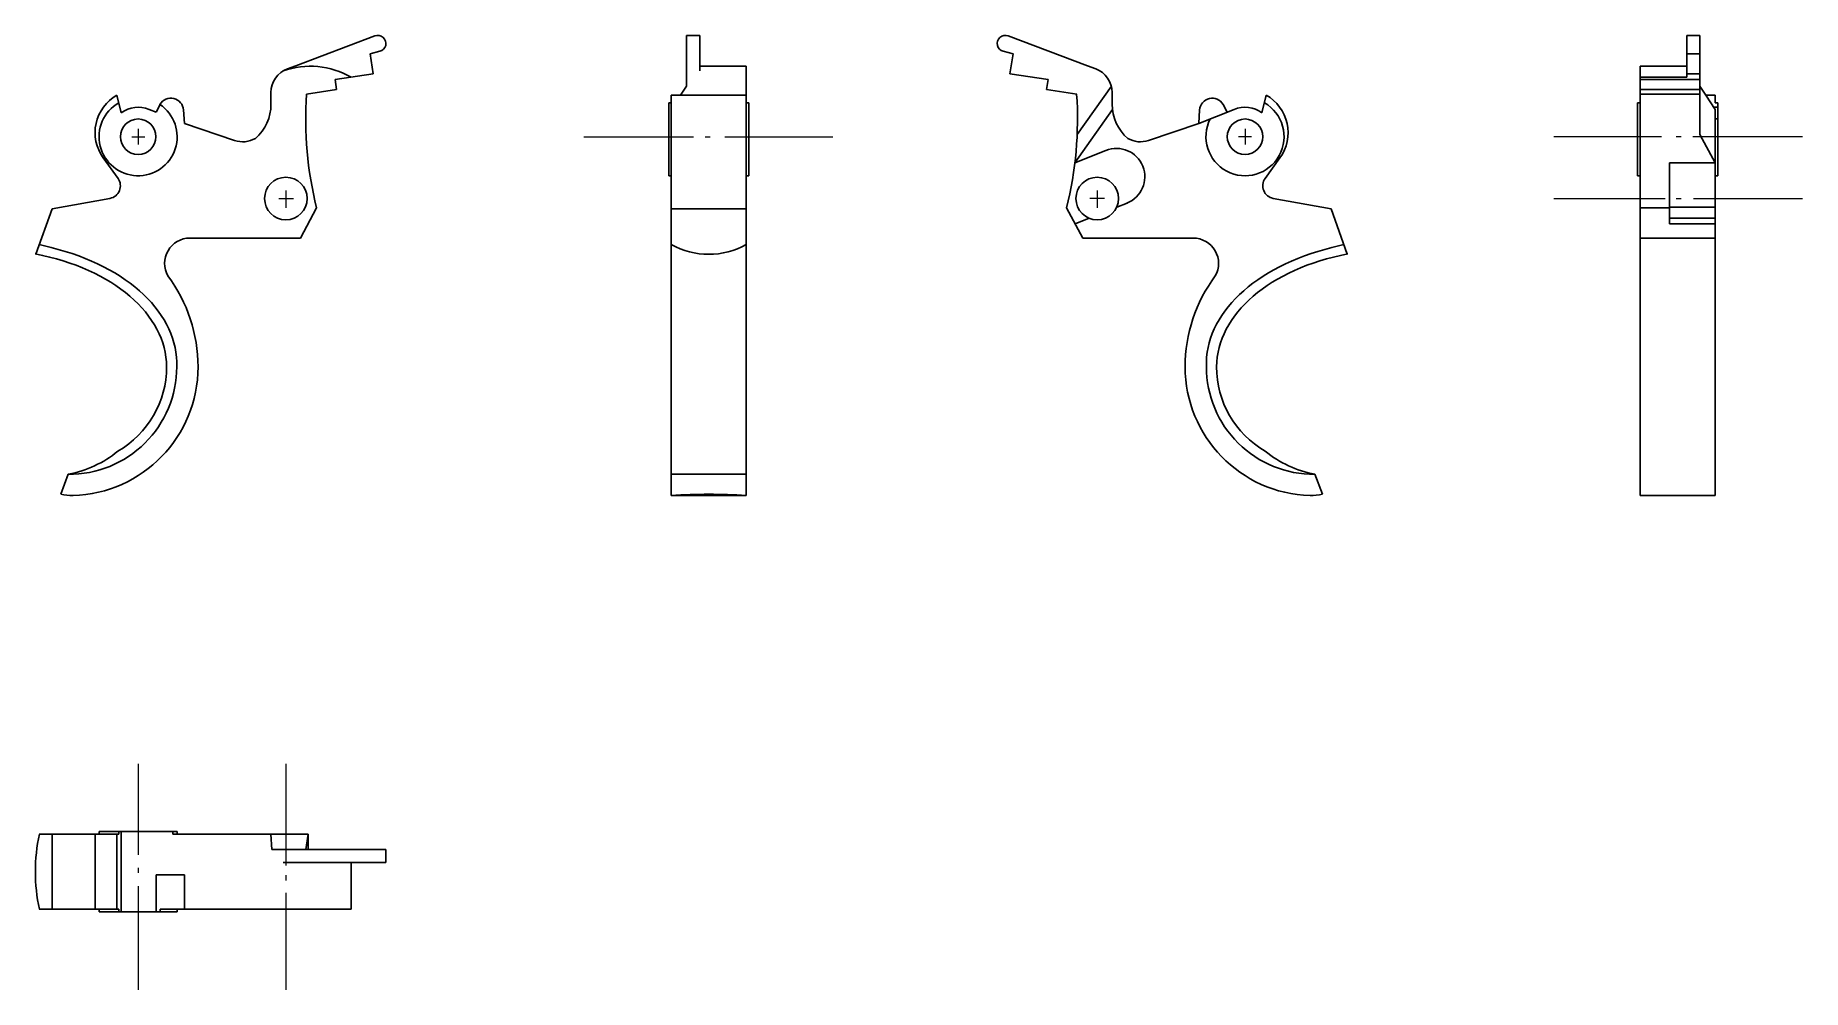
# Model space of a CAD drawing. Header units: millimetres. Extents: x -13 to 162, y -74 to 20.
import ezdxf

# ---------------------------------------------------------------- set-up
doc = ezdxf.new("R2010")
doc.units = ezdxf.units.MM

msp = doc.modelspace()

# ---------------------------------------------------------------- linework, layer by layer
for p, q in [((20.75, 19.95), (12.94, 17.01)), ((51.5, 20), (51.5, 15)), ((51.5, 20), (52.8, 20)), ((52.8, 20), (52.8, 16.5)), ((83.25, 19.95), (91.06, 17.01)), ((151.5, 20), (150.2, 20)), ((150.2, 20), (150.2, 16.5)), ((151.5, 20), (151.5, 15)), ((20.28, 18.18), (21.24, 18.43)), ((20.58, 16.2), (20.28, 18.18)), ((83.72, 18.18), (82.76, 18.43)), ((83.42, 16.2), (83.72, 18.18)), ((12.94, 17.01), (12.12, 16.7)), ((16.82, 15.63), (20.58, 16.2)), ((52.8, 16.96), (57.4, 16.96)), ((57.4, -25.39), (57.4, 16.96)), ((87.18, 15.63), (83.42, 16.2)), ((91.06, 17.01), (91.88, 16.7)), ((145.6, -25.39), (145.6, 16.96)), ((150.2, 16.96), (145.6, 16.96)), ((-4.28, 12.37), (-4.7, 14.1)), ((10.5, 14.2), (10.5, 14.43)), ((10.5, 14.2), (10.5, 13.2)), ((14, 14.2), (16.97, 14.65)), ((16.97, 14.65), (16.82, 15.63)), ((50, 14.1), (57.4, 14.1)), ((50, 14.1), (50, -25.39)), ((87.03, 14.65), (87.18, 15.63)), ((90, 14.2), (87.03, 14.65)), ((93.5, 14.2), (93.5, 14.43)), ((93.5, 14.2), (93.5, 13.2)), ((108.28, 12.37), (108.7, 14.1)), ((153, 14.1), (153, 13.34)), ((-0.45, 13.19), (-0.84, 12.42)), ((1.96, 11.3), (1.87, 12.64)), ((49.75, 13.34), (49.75, 6.15)), ((49.75, 13.34), (50, 13.34)), ((57.65, 13.34), (57.4, 13.34)), ((57.65, 13.34), (57.65, 6.15)), ((102.04, 11.3), (102.13, 12.64)), ((104.45, 13.19), (104.84, 12.42)), ((145.35, 13.34), (145.35, 6.15)), ((145.35, 13.34), (145.6, 13.34)), ((153.25, 13.34), (153, 13.34)), ((153, 12.7), (153, -25.39)), ((153.25, 13.34), (153.25, 6.15)), ((1.96, 11.3), (6.91, 9.63)), ((102.04, 11.3), (97.09, 9.63)), ((-4.59, 5.88), (-6.06, 7.92)), ((108.59, 5.88), (110.06, 7.92)), ((49.75, 6.15), (50, 6.15)), ((57.65, 6.15), (57.4, 6.15)), ((145.35, 6.15), (145.6, 6.15)), ((153.25, 6.15), (153, 6.15)), ((-11.1, 2.9), (-5.39, 3.92)), ((115.1, 2.9), (109.39, 3.92)), ((-12.7, -1.6), (-11.1, 2.9)), ((15, 3), (13.4, 0)), ((50, 2.9), (57.4, 2.9)), ((89, 3), (90.6, 0)), ((116.7, -1.6), (115.1, 2.9)), ((2.5, 0), (13.4, 0)), ((-11.19, -0.94), (-12.36, -0.64)), ((101.5, 0), (90.6, 0)), ((115.19, -0.94), (116.36, -0.64)), ((-9.5, -23.3), (-10.25, -25.27)), ((50, -23.3), (57.4, -23.3)), ((113.5, -23.3), (114.25, -25.27)), ((57.4, -25.39), (50, -25.39)), ((145.6, -25.39), (153, -25.39))]:
    msp.add_line(p, q)
at = {"color": 7}
for p, q in [((150.2, 18.18), (151.5, 18.18)), ((145.6, 15.87), (150.2, 15.87)), ((150.2, 16.5), (150.2, 15.87)), ((150.2, 16.2), (151.5, 16.2)), ((51.5, 15), (50.91, 14.1)), ((93.42, 15), (90.05, 10.22)), ((151.5, 15.63), (145.6, 15.63)), ((151.5, 14.65), (145.6, 14.65)), ((151.5, 14.2), (145.6, 14.2)), ((151.5, 15), (152.09, 14.1)), ((151.5, 15), (151.5, 10.22)), ((153, 12.7), (152.09, 14.1)), ((152.09, 14.1), (153, 14.1)), ((-0.84, 12.42), (-1.53, 12.69)), ((93.53, 12.7), (89.82, 7.43)), ((102.04, 11.3), (105.53, 12.69)), ((152.87, 12.9), (153, 12.9)), ((153, 12.9), (153.25, 12.9)), ((153, 11.76), (153.25, 11.76)), ((151.5, 10.22), (153, 7.43)), ((89.82, 7.43), (92.88, 8.65)), ((148.5, 7.43), (153, 7.43)), ((148.5, 1.41), (148.5, 7.43)), ((91.22, 1.96), (89.85, 1.41)), ((93.95, 3.05), (94.97, 3.46)), ((145.6, 3), (148.5, 3)), ((148.5, 3.05), (153, 3.05)), ((148.5, 1.96), (153, 1.96)), ((148.5, 1.41), (153, 1.41)), ((145.6, 0), (153, 0)), ((-4.52, -58.8), (-12.36, -58.8)), ((-11.1, -58.8), (-11.1, -66.2)), ((-6.84, -58.8), (-6.84, -66.2)), ((-6.46, -58.55), (-6.46, -58.8)), ((-6.46, -58.55), (1.24, -58.55)), ((-4.7, -58.8), (-4.7, -66.2)), ((-4.52, -58.8), (-4.52, -58.55)), ((-4.28, -58.55), (-4.28, -66.45)), ((0.82, -58.55), (0.82, -58.8)), ((14.15, -58.8), (0.82, -58.8)), ((1.24, -58.55), (1.24, -58.8)), ((10.47, -58.8), (10.58, -60.3)), ((13.95, -60.3), (14.18, -58.8)), ((14.15, -58.8), (14.18, -58.8)), ((14.18, -58.8), (14.18, -60.3)), ((10.58, -60.3), (14.18, -60.3)), ((21.84, -60.3), (14.18, -60.3)), ((21.84, -61.6), (21.84, -60.3)), ((11.7, -61.6), (21.84, -61.6)), ((18.4, -66.2), (18.4, -61.6)), ((-0.84, -62.8), (-0.84, -66.2)), ((-0.84, -62.8), (1.96, -62.8)), ((1.96, -66.2), (1.96, -62.8)), ((-4.52, -66.2), (-12.36, -66.2)), ((-6.46, -66.2), (-6.46, -66.45)), ((-4.52, -66.2), (-4.52, -66.45)), ((-0.84, -66.2), (-0.84, -66.45)), ((18.4, -66.2), (-0.45, -66.2)), ((-0.45, -66.2), (-0.45, -66.45)), ((1.24, -66.2), (1.24, -66.45)), ((-6.46, -66.45), (1.24, -66.45))]:
    msp.add_line(p, q, dxfattribs=at)
at = {"color": 1, "lineweight": 5}
for p, q in [((-2.61, 10.77), (-2.61, 9.22)), ((106.61, 10.77), (106.61, 9.22)), ((-3.24, 10), (-1.96, 10)), ((41.37, 10), (52.19, 10)), ((53.34, 10), (53.84, 10)), ((55.28, 10), (65.93, 10)), ((107.24, 10), (105.96, 10)), ((147.72, 10), (137.07, 10)), ((149.66, 10), (149.16, 10)), ((161.63, 10), (150.81, 10)), ((11.27, 3.9), (12.71, 3.9)), ((11.97, 4.69), (11.97, 2.99)), ((92.73, 3.9), (91.29, 3.9)), ((92.03, 4.69), (92.03, 2.99)), ((137.07, 3.9), (148.07, 3.9)), ((149.16, 3.9), (149.66, 3.9)), ((150.87, 3.9), (161.63, 3.9)), ((-2.61, -51.86), (-2.61, -60.83)), ((11.97, -51.87), (11.97, -61.88)), ((-2.61, -62.11), (-2.61, -62.63)), ((-2.61, -63.92), (-2.61, -74.14)), ((11.97, -62.84), (11.97, -63.36)), ((11.97, -64.58), (11.97, -74.14))]:
    msp.add_line(p, q, dxfattribs=at)
for centre, radius in [((-2.61, 10), 1.75), ((106.61, 10), 1.75), ((11.97, 3.9), 2.1), ((92.03, 3.9), 2.1)]:
    msp.add_circle(centre, radius)
for centre, radius, start, end in [((21.04, 19.2), 0.8, 284.5976, 110.6351), ((82.96, 19.2), 0.8, 69.3649, 255.4024), ((13, 14.36), 2.5, 110.6351, 180), ((14.38, 8.96), 8, 59.8235, 109.5338), ((91, 14.36), 2.5, 0, 69.3649), ((-2.61, 10.4), 4.25, 119.4729, 215.7467), ((49.92, 11.76), 36, 176.1173, 194.0871), ((54.08, 11.76), 36, 345.9129, 3.8827), ((106.61, 10.4), 4.25, 324.2533, 60.5271), ((-2.61, 10), 3.85, 119.6963, 55.9528), ((-2.61, 10), 2.9, 68.256, 125.1721), ((0.62, 12.55), 1.25, 3.9547, 149.2019), ((6.05, 13.2), 4.45, 310.8404, 0), ((97.95, 13.2), 4.45, 180, 229.1596), ((103.38, 12.55), 1.25, 30.7981, 176.0453), ((106.61, 10), 3.85, 152.8715, 60.3037), ((106.61, 10), 2.9, 54.8279, 111.744), ((7.71, 12), 2.5, 251.3737, 300), ((96.29, 12), 2.5, 240, 288.6263), ((-5.61, 5.15), 1.25, 280.1543, 35.7467), ((109.61, 5.15), 1.25, 144.2533, 259.8457), ((2.5, -2.5), 2.5, 90, 209.6299), ((53.7, 5.99), 7.59, 240.8037, 299.1963), ((101.5, -2.5), 2.5, 330.3701, 90), ((-11.7, -12.7), 15, 360, 36.6983), ((115.7, -12.7), 15, 143.3017, 180), ((-9.4, -12.7), 10.6, 269.4595, 0), ((-9.4, -12.7), 12.7, 271.6855, 0), ((-9.4, -12.7), 9.6, 300, 0), ((113.4, -12.7), 12.7, 180, 268.3145), ((113.4, -12.7), 10.6, 180, 270.5405), ((113.4, -12.7), 9.6, 180, 240), ((-11.53, -12.56), 10.93, 280.6912, 309.3237), ((115.53, -12.56), 10.93, 230.6763, 259.3088), ((-8.7, -15.7), 9.7, 260.7909, 268.0714), ((112.7, -15.7), 9.7, 271.9286, 279.2091)]:
    msp.add_arc(centre, radius, start, end)
at = {"color": 7}
for centre, radius, start, end in [((93.92, 6.05), 2.8, 291.744, 111.744), ((53.7, -82.6), 57.33, 86.2994, 93.7006), ((4.79, -62.5), 17.54, 167.8205, 192.1795)]:
    msp.add_arc(centre, radius, start, end, dxfattribs=at)
for centre, major_axis in [((-17.96, -12.82), (18.16, 0.12)), ((-16.94, -11.93), (18.14, -0.77))]:
    msp.add_ellipse(centre, major_axis=major_axis, ratio=0.645909, start_param=0, end_param=1.275744)
at = {"extrusion": (0, 0, -1)}
for centre, major_axis in [((120.94, -11.93), (-18.14, -0.77)), ((121.96, -12.82), (-18.16, 0.12))]:
    msp.add_ellipse(centre, major_axis=major_axis, ratio=0.645909, start_param=0, end_param=1.275744, dxfattribs=at)

doc.saveas('drawing.dxf')
